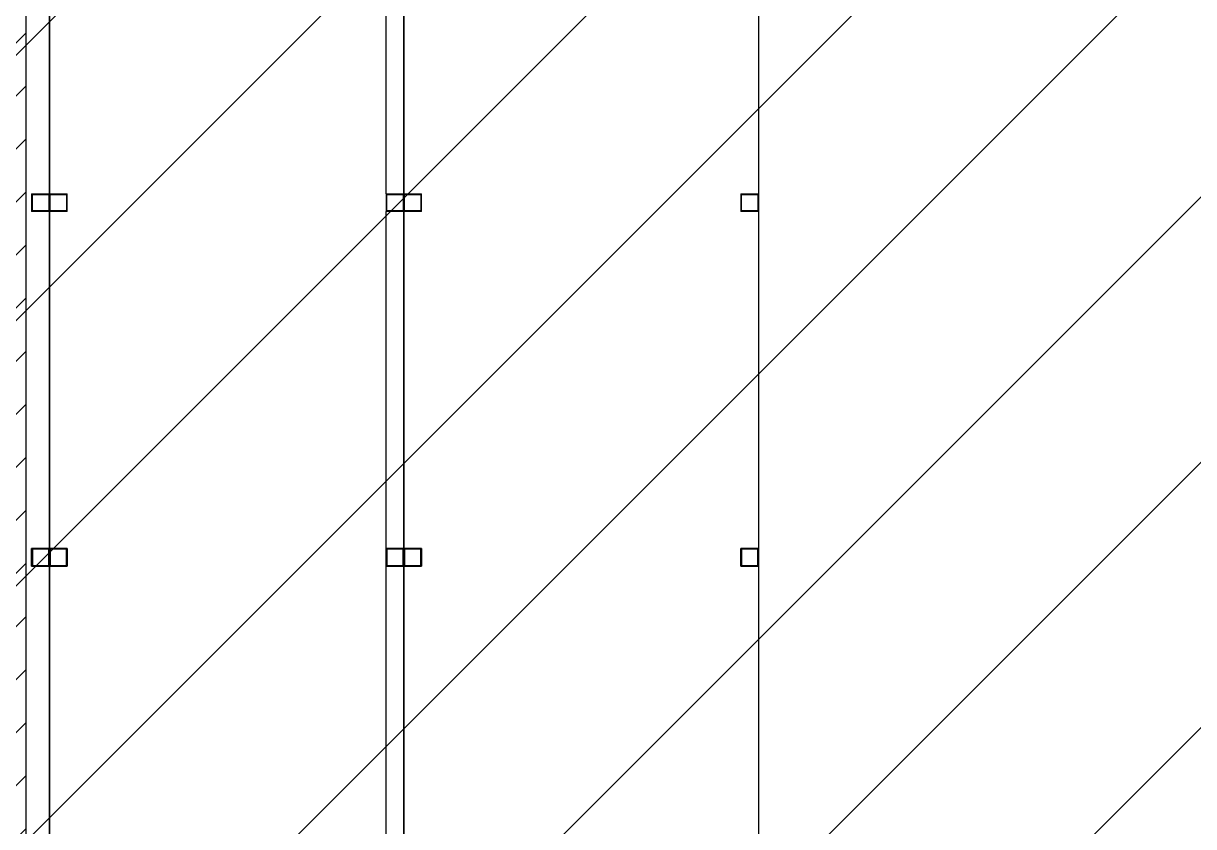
# Model space of a CAD drawing. Header units: millimetres. Extents: x -300 to 383236, y -195106 to -144646.
# Drawn here: x 375538 to 376132, y -149775 to -149367 of the extents above; entities that cross this region are included whole.
import ezdxf

# ---------------------------------------------------------------- set-up
doc = ezdxf.new("R2010")
doc.units = ezdxf.units.MM
doc.header["$LTSCALE"] = 60

# ---------------------------------------------------------------- blocks, each defined once
blk = doc.blocks.new('KEY PLAN_NEW')
h = blk.add_hatch()
h.set_pattern_fill('ANSI31', color=253, scale=2)
h.set_pattern_definition([(45, (-1396.921, -1800.0236), (-4.490128, 4.490128), [])])
edge = h.paths.add_edge_path()
edge.add_line((-2006.86, -1075.94), (-2006.86, -1091.94))
edge.add_line((-2006.86, -1091.94), (-2067.86, -1091.94))
edge.add_line((-2067.86, -1091.94), (-2067.86, -1375.94))
edge.add_line((-2067.86, -1375.94), (-2006.86, -1375.94))
edge.add_line((-2006.86, -1375.94), (-2006.86, -1391.94))
edge.add_line((-2006.86, -1391.94), (-2007.86, -1391.94))
edge.add_line((-2007.86, -1391.94), (-2007.86, -1488.94))
edge.add_line((-2007.86, -1488.94), (-2008.31, -1488.94))
edge.add_arc((-2028.72, -1493.5), 20.91, 12.5777, 76.5787)
edge.add_line((-2023.86, -1473.16), (-2023.86, -1391.94))
edge.add_line((-2023.86, -1391.94), (-2247.86, -1391.94))
edge.add_line((-2247.86, -1391.94), (-2247.86, -1488.94))
edge.add_line((-2247.86, -1488.94), (-2263.86, -1488.94))
edge.add_line((-2263.86, -1488.94), (-2263.86, -1452.18))
edge.add_line((-2263.86, -1452.18), (-2549.86, -1452.18))
edge.add_line((-2549.86, -1452.18), (-2549.86, -1488.94))
edge.add_line((-2549.86, -1488.94), (-2565.86, -1488.94))
edge.add_line((-2565.86, -1488.94), (-2565.86, -1427.94))
edge.add_line((-2565.86, -1427.94), (-2720.86, -1427.94))
edge.add_line((-2720.86, -1427.94), (-2720.86, -1411.94))
edge.add_line((-2720.86, -1411.94), (-2623.86, -1411.94))
edge.add_line((-2623.86, -1411.94), (-2623.86, -1075.94))
edge.add_line((-2623.86, -1075.94), (-2563.86, -1075.94))
edge.add_line((-2563.86, -1075.94), (-2563.86, -1071.94))
edge.add_line((-2563.86, -1071.94), (-2547.86, -1071.94))
edge.add_line((-2547.86, -1071.94), (-2547.86, -1091.94))
edge.add_line((-2547.86, -1091.94), (-2607.86, -1091.94))
edge.add_line((-2607.86, -1091.94), (-2607.86, -1411.94))
edge.add_line((-2607.86, -1411.94), (-2549.86, -1411.94))
edge.add_line((-2549.86, -1411.94), (-2549.86, -1436.18))
edge.add_line((-2549.86, -1436.18), (-2263.86, -1436.18))
edge.add_line((-2263.86, -1436.18), (-2263.86, -1375.94))
edge.add_line((-2263.86, -1375.94), (-2083.86, -1375.94))
edge.add_line((-2083.86, -1375.94), (-2083.86, -1075.94))
edge.add_line((-2083.86, -1075.94), (-2006.86, -1075.94))
at = {"color": 253}
for p, q in [((-2063.86, -1075.5, 46), (-2063.86, -1368.38, 46)), ((-2063.86, -1368.38, 46), (-2063.86, -1075.5, 46)), ((-2003.86, -1075.5, 46), (-2003.86, -1368.38, 46)), ((-2003.86, -1368.38, 46), (-2003.86, -1075.5, 46)), ((-1943.86, -1075.5, 46), (-1943.86, -1368.38, 46)), ((-2067.86, -1091.94, 46), (-2067.86, -1375.94, 46)), ((-2006.86, -1250.44, 46), (-2006.86, -1193.44, 46)), ((-2066.86, -1250.44, 46), (-2066.86, -1253.44, 46)), ((-2066.86, -1250.44, 46), (-2063.86, -1250.44, 46)), ((-2066.74, -1253.32, 46), (-2066.74, -1250.56, 46)), ((-2066.74, -1250.56, 46), (-2063.98, -1250.56, 46)), ((-2063.98, -1250.56, 46), (-2063.98, -1253.32, 46)), ((-2063.98, -1250.56, 46), (-2063.98, -1253.32, 46)), ((-2063.86, -1250.44, 46), (-2060.86, -1250.44, 46)), ((-2063.74, -1253.32, 46), (-2063.74, -1250.56, 46)), ((-2063.74, -1250.56, 46), (-2060.98, -1250.56, 46)), ((-2060.98, -1250.56, 46), (-2060.98, -1253.32, 46)), ((-2060.98, -1250.56, 46), (-2060.98, -1253.32, 46)), ((-2060.86, -1253.44, 46), (-2060.86, -1250.44, 46)), ((-2006.86, -1250.44, 46), (-2006.86, -1253.44, 46)), ((-2006.86, -1250.44, 46), (-2003.86, -1250.44, 46)), ((-2006.74, -1253.32, 46), (-2006.74, -1250.56, 46)), ((-2006.74, -1250.56, 46), (-2003.98, -1250.56, 46)), ((-2003.98, -1250.56, 46), (-2003.98, -1253.32, 46)), ((-2003.98, -1250.56, 46), (-2003.98, -1253.32, 46)), ((-2003.86, -1250.44, 46), (-2000.86, -1250.44, 46)), ((-2003.74, -1253.32, 46), (-2003.74, -1250.56, 46)), ((-2003.74, -1250.56, 46), (-2000.98, -1250.56, 46)), ((-2000.98, -1250.56, 46), (-2000.98, -1253.32, 46)), ((-2000.98, -1250.56, 46), (-2000.98, -1253.32, 46)), ((-2000.86, -1253.44, 46), (-2000.86, -1250.44, 46)), ((-1946.86, -1250.44, 46), (-1946.86, -1253.44, 46)), ((-1946.86, -1250.44, 46), (-1943.86, -1250.44, 46)), ((-1946.74, -1253.32, 46), (-1946.74, -1250.56, 46)), ((-1946.74, -1250.56, 46), (-1943.98, -1250.56, 46)), ((-1943.98, -1250.56, 46), (-1943.98, -1253.32, 46)), ((-1943.98, -1250.56, 46), (-1943.98, -1253.32, 46)), ((-2063.86, -1253.44, 46), (-2066.86, -1253.44, 46)), ((-2063.98, -1253.32, 46), (-2066.74, -1253.32, 46)), ((-2060.86, -1253.44, 46), (-2063.86, -1253.44, 46)), ((-2060.98, -1253.32, 46), (-2063.74, -1253.32, 46)), ((-2003.86, -1253.44, 46), (-2006.86, -1253.44, 46)), ((-2006.86, -1310.44, 46), (-2006.86, -1253.44, 46)), ((-2003.98, -1253.32, 46), (-2006.74, -1253.32, 46)), ((-2000.86, -1253.44, 46), (-2003.86, -1253.44, 46)), ((-2000.98, -1253.32, 46), (-2003.74, -1253.32, 46)), ((-1943.86, -1253.44, 46), (-1946.86, -1253.44, 46)), ((-1943.98, -1253.32, 46), (-1946.74, -1253.32, 46)), ((-2066.86, -1313.44, 46), (-2066.86, -1310.44, 46)), ((-2063.86, -1310.44, 46), (-2066.86, -1310.44, 46)), ((-2063.98, -1310.56, 46), (-2066.74, -1310.56, 46)), ((-2066.74, -1310.56, 46), (-2066.74, -1313.32, 46)), ((-2063.98, -1313.32, 46), (-2063.98, -1310.56, 46)), ((-2063.98, -1313.32, 46), (-2063.98, -1310.56, 46)), ((-2060.86, -1310.44, 46), (-2063.86, -1310.44, 46)), ((-2060.98, -1310.56, 46), (-2063.74, -1310.56, 46)), ((-2063.74, -1310.56, 46), (-2063.74, -1313.32, 46)), ((-2060.98, -1313.32, 46), (-2060.98, -1310.56, 46)), ((-2060.98, -1313.32, 46), (-2060.98, -1310.56, 46)), ((-2060.86, -1310.44, 46), (-2060.86, -1313.44, 46)), ((-2006.86, -1313.44, 46), (-2006.86, -1310.44, 46)), ((-2003.86, -1310.44, 46), (-2006.86, -1310.44, 46)), ((-2003.98, -1310.56, 46), (-2006.74, -1310.56, 46)), ((-2006.74, -1310.56, 46), (-2006.74, -1313.32, 46)), ((-2003.98, -1313.32, 46), (-2003.98, -1310.56, 46)), ((-2003.98, -1313.32, 46), (-2003.98, -1310.56, 46)), ((-2000.86, -1310.44, 46), (-2003.86, -1310.44, 46)), ((-2000.98, -1310.56, 46), (-2003.74, -1310.56, 46)), ((-2003.74, -1310.56, 46), (-2003.74, -1313.32, 46)), ((-2000.98, -1313.32, 46), (-2000.98, -1310.56, 46)), ((-2000.98, -1313.32, 46), (-2000.98, -1310.56, 46)), ((-2000.86, -1310.44, 46), (-2000.86, -1313.44, 46)), ((-1946.86, -1313.44, 46), (-1946.86, -1310.44, 46)), ((-1943.86, -1310.44, 46), (-1946.86, -1310.44, 46)), ((-1943.98, -1310.56, 46), (-1946.74, -1310.56, 46)), ((-1946.74, -1310.56, 46), (-1946.74, -1313.32, 46)), ((-1943.98, -1313.32, 46), (-1943.98, -1310.56, 46)), ((-1943.98, -1313.32, 46), (-1943.98, -1310.56, 46)), ((-2066.86, -1313.44, 46), (-2063.86, -1313.44, 46)), ((-2066.74, -1313.32, 46), (-2063.98, -1313.32, 46)), ((-2063.86, -1313.44, 46), (-2060.86, -1313.44, 46)), ((-2063.74, -1313.32, 46), (-2060.98, -1313.32, 46)), ((-2006.86, -1313.44, 46), (-2003.86, -1313.44, 46)), ((-2006.86, -1368.38, 46), (-2006.86, -1313.44, 46)), ((-2006.74, -1313.32, 46), (-2003.98, -1313.32, 46)), ((-2003.86, -1313.44, 46), (-2000.86, -1313.44, 46)), ((-2003.74, -1313.32, 46), (-2000.98, -1313.32, 46)), ((-1946.86, -1313.44, 46), (-1943.86, -1313.44, 46)), ((-1946.74, -1313.32, 46), (-1943.98, -1313.32, 46))]:
    blk.add_line(p, q, dxfattribs=at)

msp = doc.modelspace()

# ---------------------------------------------------------------- hatches: boundary and pattern name
h = msp.add_hatch()
h.set_pattern_fill('ANSI31', color=3, scale=30)
h.set_pattern_definition([(45, (370071.35, -304771.26), (-67.35192, 67.35192), [])])
h.paths.add_polyline_path([(376837.6, -151163.33), (373336.09, -151163.33), (373336.09, -148265.62), (376837.6, -148265.62)])

# ---------------------------------------------------------------- block references
at = {"xscale": 3, "yscale": 3, "zscale": 3}
msp.add_blockref('KEY PLAN_NEW', (381742.71, -145702.13), dxfattribs=at)

doc.saveas('drawing.dxf')
